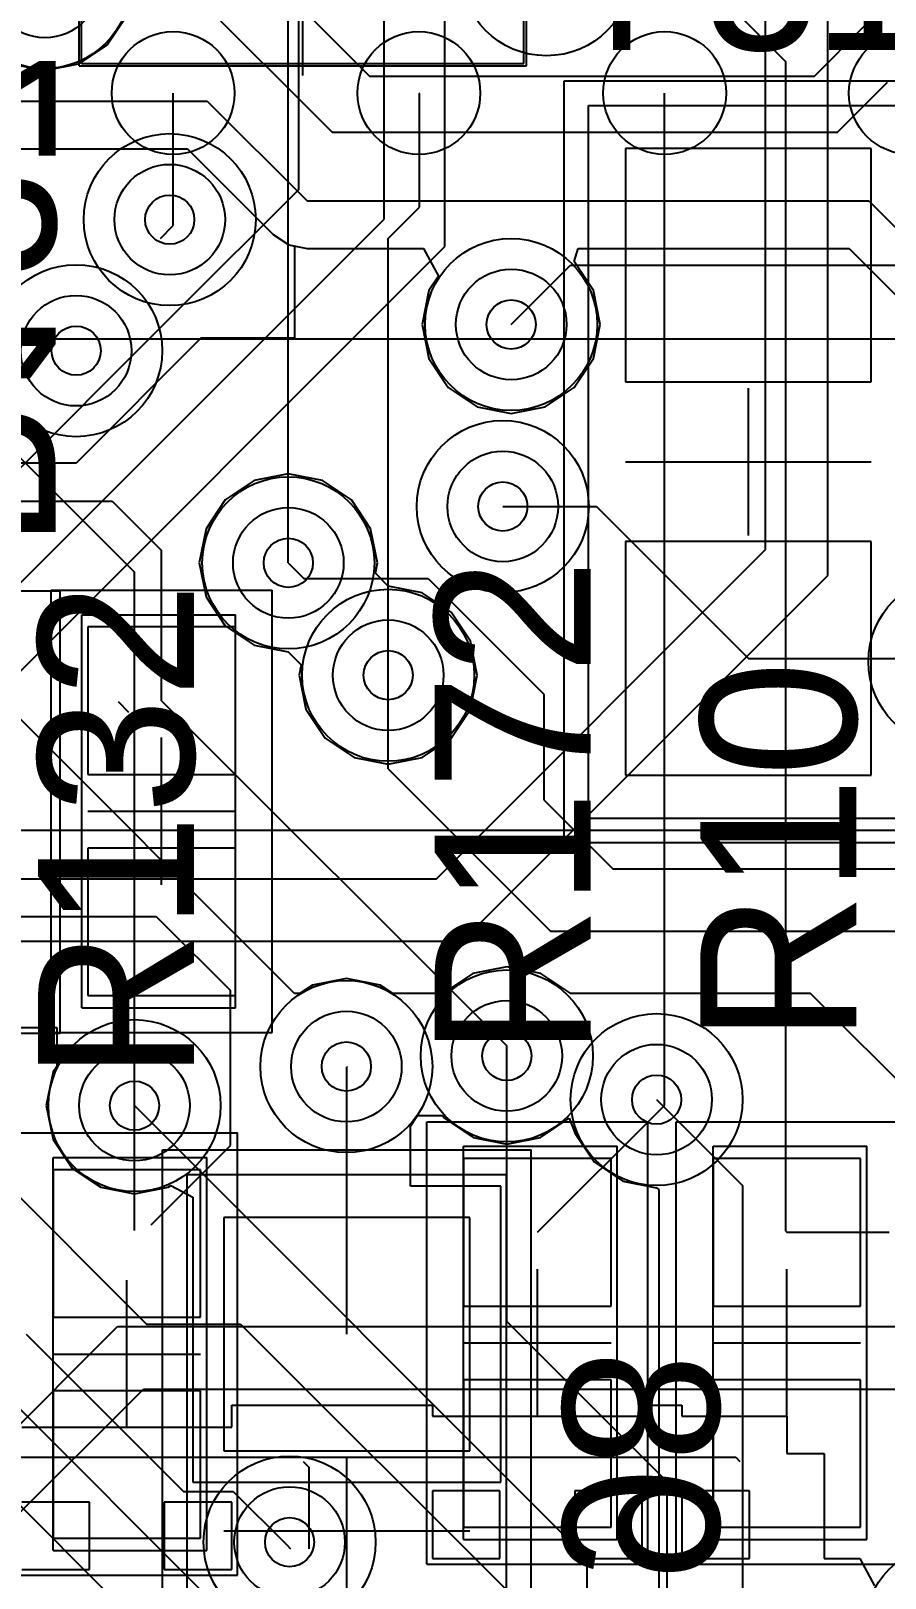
# Model space of a CAD drawing. Extents: x 28 to 300, y 18 to 330.
# Drawn here: x 185.7 to 189.18, y 133.23 to 139.52 of the extents above; entities that cross this region are included whole.
import ezdxf

# ---------------------------------------------------------------- set-up
doc = ezdxf.new("R2010")
doc.units = 0
for name, color, linetype in [('BOTTOMLAYER', 5, 'CONTINUOUS'), ('BOTTOMOVERLAY', 54, 'CONTINUOUS'), ('BOTTOMPASTE', 16, 'CONTINUOUS'), ('BOTTOMSOLDER', 6, 'CONTINUOUS'), ('DRILLDRAWING', 1, 'CONTINUOUS'), ('INTERNALPLANE1', 76, 'CONTINUOUS'), ('INTERNALPLANE6', 136, 'CONTINUOUS'), ('MECHANICAL14', 56, 'CONTINUOUS'), ('MECHANICAL15', 56, 'CONTINUOUS'), ('MECHANICAL16', 56, 'CONTINUOUS'), ('MIDLAYER1', 16, 'CONTINUOUS'), ('MIDLAYER3', 90, 'CONTINUOUS'), ('MULTILAYER', 9, 'CONTINUOUS'), ('TOPLAYER', 1, 'CONTINUOUS'), ('TOPOVERLAY', 2, 'CONTINUOUS'), ('TOPPASTE', 8, 'CONTINUOUS'), ('TOPSOLDER', 216, 'CONTINUOUS'), ('VIAHOLELAYER', 16, 'CONTINUOUS')]:
    doc.layers.add(name, color=color, linetype=linetype)

msp = doc.modelspace()

# ---------------------------------------------------------------- linework, layer by layer
at = {"layer": 'BOTTOMLAYER'}
for p, q in [((189.1204, 139.0446), (188.1204, 139.0446)), ((188.1204, 139.0446), (188.1204, 138.0946)), ((189.1204, 138.0946), (189.1204, 139.0446)), ((187.6552, 138.3284), (187.8964, 138.5696)), ((187.8964, 138.5696), (188.6204, 138.5696)), ((188.6204, 138.5696), (189.4158, 138.5696)), ((188.1204, 138.0946), (189.1204, 138.0946)), ((185.613, 137.6096), (186.0321, 137.6096)), ((186.0321, 137.6096), (186.2328, 137.4089)), ((187.621, 137.5876), (188.0024, 137.5876)), ((188.0024, 137.5876), (188.6204, 136.9696)), ((186.2328, 136.7972), (186.2328, 137.4089)), ((189.1204, 137.4446), (188.1204, 137.4446)), ((188.1204, 137.4446), (188.1204, 136.4946)), ((189.1204, 136.4946), (189.1204, 137.4446)), ((186.7484, 137.3581), (186.8119, 137.2946)), ((186.8119, 137.2946), (187.3179, 137.2946)), ((187.3179, 137.2946), (187.7898, 136.8227)), ((186.5328, 137.0972), (185.9328, 137.0972)), ((185.9328, 137.0972), (185.9328, 136.4972)), ((186.5328, 136.4972), (186.5328, 137.0972)), ((188.6204, 136.9696), (189.4458, 136.9696)), ((187.1548, 136.5199), (187.1548, 136.9009)), ((187.7898, 136.3929), (187.7898, 136.8227)), ((186.0554, 136.7938), (186.0982, 136.7511)), ((186.2328, 136.7972), (187.6374, 135.3926)), ((187.1548, 136.5199), (187.8152, 135.8595)), ((185.9328, 136.4972), (186.5328, 136.4972)), ((188.1204, 136.4946), (189.1204, 136.4946)), ((187.7898, 136.3929), (188.0692, 136.1135)), ((186.5328, 136.1972), (185.9328, 136.1972)), ((185.9328, 136.1972), (185.9328, 135.5972)), ((186.5328, 135.5972), (186.5328, 136.1972)), ((188.0692, 136.1135), (190.0758, 136.1135)), ((185.3696, 135.9188), (186.2112, 135.9188)), ((186.2112, 135.9188), (186.2328, 135.8972)), ((186.2328, 135.8972), (186.5125, 135.6175)), ((187.8152, 135.8595), (189.9488, 135.8595)), ((185.9328, 135.5972), (186.5328, 135.5972)), ((186.5125, 134.9876), (186.5125, 135.6175)), ((185.5792, 135.4668), (185.7966, 135.4668)), ((185.7966, 135.4668), (185.7966, 135.4668)), ((185.7966, 135.4668), (185.7966, 135.4668)), ((185.7966, 135.4668), (185.7966, 135.4668)), ((185.7966, 135.4668), (185.7966, 135.4668)), ((185.7966, 135.4668), (185.8058, 135.4668)), ((185.8058, 135.4668), (185.8058, 135.3089)), ((187.6374, 135.3515), (187.6374, 135.3926)), ((187.6374, 135.2753), (187.6374, 135.3515)), ((185.7908, 135.2865), (185.7635, 135.1492)), ((185.8058, 135.3089), (185.7908, 135.2865)), ((186.9846, 135.3083), (186.9866, 135.3064)), ((186.9866, 134.2188), (186.9866, 135.3064)), ((185.7635, 135.1492), (185.7908, 135.0119)), ((187.2456, 135.0653), (187.2747, 135.1088)), ((187.2456, 134.8208), (187.2456, 135.0653)), ((187.2747, 135.1088), (187.3763, 135.1088)), ((187.3763, 135.1088), (187.3836, 135.0977)), ((187.3836, 135.0977), (187.5001, 135.0199)), ((187.7748, 135.0199), (187.8912, 135.0977)), ((187.8912, 135.0977), (187.8912, 135.0977)), ((187.8912, 135.0977), (187.9154, 135.0364)), ((185.7908, 135.0119), (185.8686, 134.8954)), ((187.5001, 135.0199), (187.6374, 134.9926)), ((187.6374, 134.9926), (187.7748, 135.0199)), ((187.9154, 135.0364), (187.9154, 135.0364)), ((187.9154, 135.0364), (187.9154, 135.0364)), ((187.9154, 135.0364), (187.9932, 134.9199)), ((186.1896, 134.6647), (186.5125, 134.9876)), ((185.8686, 134.8954), (185.9851, 134.8176)), ((187.9932, 134.9199), (188.1097, 134.8421)), ((185.9851, 134.8176), (186.1224, 134.7903)), ((186.1224, 134.7903), (186.2597, 134.8176)), ((186.2597, 134.8176), (186.27, 134.8245)), ((186.27, 134.8245), (186.3596, 134.7766)), ((187.6136, 134.8208), (187.2456, 134.8208)), ((187.6136, 133.6168), (187.6136, 134.8208)), ((188.1097, 134.8421), (188.247, 134.8148)), ((188.247, 134.8148), (188.256, 134.8075)), ((188.256, 134.8075), (188.256, 129.2564)), ((186.3596, 134.7766), (186.3596, 133.6168)), ((187.4866, 134.6938), (186.4866, 134.6938)), ((186.4866, 134.6938), (186.4866, 133.7438)), ((187.4866, 133.7438), (187.4866, 134.6938)), ((185.6814, 134.2188), (186.3215, 133.5787)), ((186.4866, 133.7438), (187.4866, 133.7438)), ((186.3596, 133.6168), (187.6136, 133.6168)), ((186.3215, 133.5787), (186.5245, 133.5787)), ((186.5245, 133.5787), (186.7419, 133.3613)), ((186.7419, 133.3613), (186.7574, 133.3458))]:
    msp.add_line(p, q, dxfattribs=at)
for centre in [(185.7578, 139.7203), (186.2658, 138.7551), (187.6552, 138.3284), (185.8848, 138.2217), (187.621, 137.5876), (186.7484, 137.3581), (187.1548, 136.9009), (187.6374, 135.3515), (186.9846, 135.3083), (186.1224, 135.1492), (188.247, 135.1737), (186.7535, 133.3729)]:
    msp.add_circle(centre, 0.225, dxfattribs=at)
at = {"layer": 'BOTTOMOVERLAY'}
for p, q in [((188.1204, 137.7696), (189.1204, 137.7696)), ((186.4866, 133.4188), (187.4866, 133.4188))]:
    msp.add_line(p, q, dxfattribs=at)
at = {"layer": 'BOTTOMPASTE'}
for p, q in [((189.1204, 139.0446), (188.1204, 139.0446)), ((188.1204, 139.0446), (188.1204, 138.0946)), ((189.1204, 138.0946), (189.1204, 139.0446)), ((188.1204, 138.0946), (189.1204, 138.0946)), ((189.1204, 137.4446), (188.1204, 137.4446)), ((188.1204, 137.4446), (188.1204, 136.4946)), ((189.1204, 136.4946), (189.1204, 137.4446)), ((186.5328, 137.0972), (185.9328, 137.0972)), ((185.9328, 137.0972), (185.9328, 136.4972)), ((186.5328, 136.4972), (186.5328, 137.0972)), ((185.9328, 136.4972), (186.5328, 136.4972)), ((188.1204, 136.4946), (189.1204, 136.4946)), ((186.5328, 136.1972), (185.9328, 136.1972)), ((185.9328, 136.1972), (185.9328, 135.5972)), ((186.5328, 135.5972), (186.5328, 136.1972)), ((185.9328, 135.5972), (186.5328, 135.5972)), ((187.4866, 134.6938), (186.4866, 134.6938)), ((186.4866, 134.6938), (186.4866, 133.7438)), ((187.4866, 133.7438), (187.4866, 134.6938)), ((186.4866, 133.7438), (187.4866, 133.7438))]:
    msp.add_line(p, q, dxfattribs=at)
at = {"layer": 'BOTTOMSOLDER'}
for p, q in [((189.1204, 139.0446), (188.1204, 139.0446)), ((188.1204, 139.0446), (188.1204, 138.0946)), ((189.1204, 138.0946), (189.1204, 139.0446)), ((188.1204, 138.0946), (189.1204, 138.0946)), ((189.1204, 137.4446), (188.1204, 137.4446)), ((188.1204, 137.4446), (188.1204, 136.4946)), ((189.1204, 136.4946), (189.1204, 137.4446)), ((186.5328, 137.0972), (185.9328, 137.0972)), ((185.9328, 137.0972), (185.9328, 136.4972)), ((186.5328, 136.4972), (186.5328, 137.0972)), ((185.9328, 136.4972), (186.5328, 136.4972)), ((188.1204, 136.4946), (189.1204, 136.4946)), ((186.5328, 136.1972), (185.9328, 136.1972)), ((185.9328, 136.1972), (185.9328, 135.5972)), ((186.5328, 135.5972), (186.5328, 136.1972)), ((185.9328, 135.5972), (186.5328, 135.5972)), ((187.4866, 134.6938), (186.4866, 134.6938)), ((186.4866, 134.6938), (186.4866, 133.7438)), ((187.4866, 133.7438), (187.4866, 134.6938)), ((186.4866, 133.7438), (187.4866, 133.7438))]:
    msp.add_line(p, q, dxfattribs=at)
at = {"layer": 'DRILLDRAWING'}
for centre in [(186.2658, 138.7551), (187.6552, 138.3284), (185.8848, 138.2217), (187.621, 137.5876), (186.7484, 137.3581), (187.1548, 136.9009), (187.6374, 135.3515), (186.9846, 135.3083), (186.1224, 135.1492), (188.247, 135.1737), (186.7535, 133.3729)]:
    msp.add_circle(centre, 0.1, dxfattribs=at)
at = {"layer": 'INTERNALPLANE1'}
for centre in [(185.7578, 139.7203), (186.2658, 138.7551), (187.6552, 138.3284), (185.8848, 138.2217), (187.621, 137.5876), (186.7484, 137.3581), (189.4586, 136.9568), (187.1548, 136.9009), (187.6374, 135.3515), (186.9846, 135.3083), (188.247, 135.1737), (186.1224, 135.1492), (186.7535, 133.3729), (189.4408, 133.0147)]:
    msp.add_circle(centre, 0.35, dxfattribs=at)
at = {"layer": 'INTERNALPLANE6'}
for centre in [(187.7988, 139.772), (186.2658, 138.7551), (185.8848, 138.2217), (187.621, 137.5876), (186.7484, 137.3581), (189.4586, 136.9568), (187.1548, 136.9009), (187.6374, 135.3515), (188.247, 135.1737), (186.1224, 135.1492), (186.7535, 133.3729), (189.4408, 133.0147)]:
    msp.add_circle(centre, 0.35, dxfattribs=at)
at = {"layer": 'MECHANICAL14'}
for p, q in [((185.9072, 139.391), (185.9072, 140.291)), ((187.7072, 139.391), (187.7072, 140.291)), ((185.9072, 139.391), (187.7072, 139.391)), ((187.9704, 139.2196), (189.2704, 139.2196)), ((187.9704, 136.3196), (187.9704, 139.2196)), ((167.2796, 138.2702), (190.2796, 138.2702)), ((185.9078, 137.1472), (186.5328, 137.1472)), ((185.9078, 135.5472), (185.9078, 137.1472)), ((186.5328, 135.5472), (186.5328, 137.1472)), ((187.9704, 136.3196), (189.2704, 136.3196)), ((185.9078, 135.5472), (186.5328, 135.5472)), ((185.7913, 134.9383), (186.4163, 134.9383)), ((185.7913, 133.3383), (185.7913, 134.9383)), ((186.4163, 133.3383), (186.4163, 134.9383)), ((187.4618, 134.9836), (188.0868, 134.9836)), ((187.4618, 133.3836), (187.4618, 134.9836)), ((188.0868, 133.3836), (188.0868, 134.9836)), ((188.477, 134.9836), (189.102, 134.9836)), ((188.477, 133.3836), (188.477, 134.9836)), ((189.102, 133.3836), (189.102, 134.9836)), ((186.3366, 131.9688), (186.3366, 134.8688)), ((186.3366, 134.8688), (187.6366, 134.8688)), ((187.6366, 131.9688), (187.6366, 134.8688)), ((187.4618, 133.3836), (188.0868, 133.3836)), ((188.477, 133.3836), (189.102, 133.3836)), ((185.7913, 133.3383), (186.4163, 133.3383))]:
    msp.add_line(p, q, dxfattribs=at)
at = {"layer": 'MECHANICAL15'}
for p, q in [((187.8704, 136.2196), (187.8704, 139.3196)), ((187.8704, 139.3196), (189.3704, 139.3196)), ((188.6204, 137.4696), (188.6204, 138.0696)), ((188.3204, 137.7696), (188.9204, 137.7696)), ((165.2796, 136.2702), (192.2796, 136.2702)), ((187.8704, 136.2196), (189.3704, 136.2196)), ((188.327, 135.0836), (189.2269, 135.0836)), ((188.327, 133.2836), (188.327, 135.0836)), ((185.6413, 135.0383), (186.5413, 135.0383)), ((186.5413, 133.2383), (186.5413, 135.0383)), ((186.2366, 134.9688), (187.7366, 134.9688)), ((186.2366, 131.8688), (186.2366, 134.9688)), ((187.7366, 131.8688), (187.7366, 134.9688)), ((186.0913, 133.8383), (186.0913, 134.4383)), ((188.777, 133.8836), (188.777, 134.4836)), ((188.477, 134.1836), (189.0769, 134.1836)), ((185.7913, 134.1383), (186.3913, 134.1383)), ((186.9866, 133.1188), (186.9866, 133.7188)), ((186.6866, 133.4188), (187.2866, 133.4188)), ((185.6413, 133.2383), (186.5413, 133.2383)), ((188.327, 133.2836), (189.2269, 133.2836))]:
    msp.add_line(p, q, dxfattribs=at)
at = {"layer": 'MECHANICAL16'}
for p, q in [((185.8972, 139.381), (185.8972, 140.301)), ((186.8072, 139.341), (186.8072, 140.341)), ((187.7172, 139.381), (187.7172, 140.301)), ((185.8972, 139.381), (187.7172, 139.381)), ((184.9196, 137.2438), (185.8196, 137.2438)), ((185.7828, 137.2472), (186.6828, 137.2472)), ((185.7828, 135.4472), (185.7828, 137.2472)), ((185.8196, 135.4438), (185.8196, 137.2438)), ((186.6828, 135.4472), (186.6828, 137.2472)), ((186.2328, 136.0472), (186.2328, 136.6472)), ((185.9328, 136.3472), (186.5328, 136.3472)), ((184.9196, 135.4438), (185.8196, 135.4438)), ((185.7828, 135.4472), (186.6828, 135.4472)), ((187.3118, 135.0836), (188.2118, 135.0836)), ((187.3118, 133.2836), (187.3118, 135.0836)), ((188.2118, 133.2836), (188.2118, 135.0836)), ((187.7618, 133.8836), (187.7618, 134.4836)), ((187.4618, 134.1836), (188.0618, 134.1836)), ((187.3118, 133.2836), (188.2118, 133.2836))]:
    msp.add_line(p, q, dxfattribs=at)
at = {"layer": 'MIDLAYER1'}
for p, q in [((187.1384, 138.7576), (187.1384, 143.4296)), ((187.3859, 138.6459), (187.3859, 142.5041)), ((188.9441, 137.3069), (188.9441, 140.8746)), ((188.6901, 137.4121), (188.6901, 140.8365)), ((186.7898, 140.4039), (186.7898, 138.877)), ((186.0116, 139.4665), (186.0894, 139.583)), ((185.8952, 139.3887), (186.0116, 139.4665)), ((185.6205, 139.3887), (185.7578, 139.3614)), ((185.7578, 139.3614), (185.8952, 139.3887)), ((186.7898, 138.877), (186.2898, 138.377)), ((185.3588, 136.978), (187.1384, 138.7576)), ((186.2279, 138.6789), (186.2796, 138.7306)), ((185.464, 136.724), (187.3859, 138.6459)), ((186.2898, 138.377), (185.3758, 137.463)), ((187.3507, 136.0727), (188.6901, 137.4121)), ((187.4559, 135.8187), (188.9441, 137.3069)), ((171.8867, 136.0727), (187.3507, 136.0727)), ((171.9919, 135.8187), (187.4559, 135.8187)), ((185.4926, 133.6887), (186.0538, 134.2499)), ((186.0538, 134.2499), (190.0029, 134.2499)), ((185.5978, 133.4347), (186.159, 133.9959)), ((186.159, 133.9959), (190.1081, 133.9959))]:
    msp.add_line(p, q, dxfattribs=at)
for centre in [(185.7578, 139.7203), (186.2658, 138.7551), (187.6552, 138.3284), (185.8848, 138.2217), (187.621, 137.5876), (186.7484, 137.3581), (187.1548, 136.9009), (187.6374, 135.3515), (186.9846, 135.3083), (186.1224, 135.1492), (188.247, 135.1737), (186.7535, 133.3729)]:
    msp.add_circle(centre, 0.225, dxfattribs=at)
at = {"layer": 'MIDLAYER3'}
for p, q in [((186.0378, 140.3801), (187.0786, 139.3393)), ((185.9102, 140.1267), (186.9262, 139.1107)), ((188.8889, 139.3393), (189.0921, 139.5425)), ((187.0786, 139.3393), (188.8889, 139.3393)), ((188.9836, 139.1107), (189.1868, 139.3139)), ((185.5292, 139.2377), (186.4182, 139.2377)), ((186.4182, 139.2377), (186.8246, 138.8313)), ((186.9262, 139.1107), (188.9836, 139.1107)), ((185.5292, 139.0435), (186.3378, 139.0435)), ((185.5292, 139.0435), (186.3378, 139.0435)), ((186.3378, 139.0435), (186.6873, 138.694)), ((186.3378, 139.0435), (186.6873, 138.694)), ((186.8246, 138.8313), (189.1106, 138.8313)), ((189.1106, 138.8313), (189.5678, 138.3741)), ((186.6873, 138.694), (186.7503, 138.6519)), ((186.6873, 138.694), (186.7503, 138.6519)), ((186.7503, 138.6519), (186.8246, 138.6371)), ((186.7503, 138.6519), (186.7738, 138.6472)), ((186.7738, 138.6472), (186.7738, 138.2725)), ((186.8246, 138.6371), (187.2991, 138.6371)), ((187.2991, 138.6371), (187.3589, 138.5251)), ((187.9116, 138.5848), (187.9274, 138.6371)), ((187.9902, 138.4671), (187.9116, 138.5848)), ((187.9274, 138.6371), (189.0302, 138.6371)), ((189.0302, 138.6371), (189.4305, 138.2368)), ((187.3589, 138.5251), (187.3202, 138.4671)), ((187.3202, 138.4671), (187.2926, 138.3284)), ((188.0178, 138.3284), (187.9902, 138.4671)), ((186.3928, 138.2725), (185.8848, 137.7645)), ((186.7738, 138.2725), (186.3928, 138.2725)), ((187.2926, 138.3284), (187.3202, 138.1897)), ((187.9902, 138.1897), (188.0178, 138.3284)), ((187.3202, 138.1897), (187.3988, 138.072)), ((187.9116, 138.072), (187.9902, 138.1897)), ((187.3988, 138.072), (187.5165, 137.9934)), ((187.7939, 137.9934), (187.9116, 138.072)), ((187.5165, 137.9934), (187.6552, 137.9658)), ((187.6552, 137.9658), (187.7939, 137.9934)), ((185.8848, 137.7645), (185.0819, 137.7645)), ((186.7484, 137.7207), (186.6097, 137.6931)), ((186.8872, 137.6931), (186.7484, 137.7207)), ((186.6097, 137.6931), (186.492, 137.6145)), ((187.0048, 137.6145), (186.8872, 137.6931)), ((186.492, 137.6145), (186.4135, 137.4969)), ((187.0834, 137.4969), (187.0048, 137.6145)), ((186.4135, 137.4969), (186.3859, 137.3581)), ((187.111, 137.3581), (187.0834, 137.4969)), ((186.3859, 137.3581), (186.4135, 137.2194)), ((187.1026, 137.3158), (187.111, 137.3581)), ((187.1548, 137.2635), (187.1026, 137.3158)), ((187.2936, 137.2359), (187.1548, 137.2635)), ((186.7738, 135.6055), (185.1632, 137.2161)), ((186.4135, 137.2194), (186.492, 137.1017)), ((187.4112, 137.1573), (187.2936, 137.2359)), ((187.4898, 137.0397), (187.4112, 137.1573)), ((186.492, 137.1017), (186.6097, 137.0232)), ((186.6097, 137.0232), (186.7484, 136.9956)), ((187.5174, 136.9009), (187.4898, 137.0397)), ((186.7484, 136.9956), (186.8007, 136.9433)), ((186.8007, 136.9433), (186.7923, 136.9009)), ((186.7923, 136.9009), (186.8199, 136.7622)), ((187.4898, 136.7622), (187.5174, 136.9009)), ((186.8199, 136.7622), (186.8984, 136.6445)), ((187.4112, 136.6445), (187.4898, 136.7622)), ((186.8984, 136.6445), (187.0161, 136.566)), ((187.2936, 136.566), (187.4112, 136.6445)), ((187.0161, 136.566), (187.1548, 136.5384)), ((187.1548, 136.5384), (187.2936, 136.566)), ((187.6374, 135.7141), (187.4987, 135.6865)), ((187.7762, 135.6865), (187.6374, 135.7141)), ((186.8473, 135.6399), (186.7958, 135.6055)), ((186.9846, 135.6672), (186.8473, 135.6399)), ((187.122, 135.6399), (186.9846, 135.6672)), ((187.1735, 135.6055), (187.122, 135.6399)), ((187.4987, 135.6865), (187.381, 135.6079)), ((187.8938, 135.6079), (187.7762, 135.6865)), ((186.7958, 135.6055), (186.7738, 135.6055)), ((187.3795, 135.6055), (187.1735, 135.6055)), ((187.381, 135.6079), (187.3795, 135.6055)), ((187.8954, 135.6055), (187.8938, 135.6079)), ((188.8735, 135.6055), (187.8954, 135.6055)), ((189.771, 134.708), (188.8735, 135.6055)), ((187.6374, 134.2712), (187.6374, 135.2753)), ((185.2168, 135.2144), (186.171, 134.2602)), ((186.1224, 135.1492), (187.9649, 133.3067)), ((188.247, 135.1737), (188.5975, 134.8232)), ((188.5975, 115.2652), (188.5975, 134.8232)), ((184.3952, 134.7837), (187.042, 132.1369)), ((184.8028, 134.767), (187.3566, 132.2132)), ((186.171, 134.2602), (186.5542, 134.2602)), ((186.5542, 134.2602), (187.6781, 133.1363)), ((187.6374, 134.2712), (188.2902, 133.6184)), ((188.2902, 115.8113), (188.2902, 133.6184)), ((187.9649, 115.9686), (187.9649, 133.3067))]:
    msp.add_line(p, q, dxfattribs=at)
for centre in [(185.7578, 139.7203), (186.2658, 138.7551), (187.6552, 138.3284), (185.8848, 138.2217), (187.621, 137.5876), (186.7484, 137.3581), (187.1548, 136.9009), (187.6374, 135.3515), (186.9846, 135.3083), (186.1224, 135.1492), (188.247, 135.1737), (186.7535, 133.3729)]:
    msp.add_circle(centre, 0.225, dxfattribs=at)
at = {"layer": 'MULTILAYER'}
for centre in [(185.7578, 139.7203), (186.2658, 138.7551), (187.6552, 138.3284), (185.8848, 138.2217), (187.621, 137.5876), (186.7484, 137.3581), (187.1548, 136.9009), (187.6374, 135.3515), (186.9846, 135.3083), (186.1224, 135.1492), (188.247, 135.1737), (186.7535, 133.3729)]:
    msp.add_circle(centre, 0.225, dxfattribs=at)
at = {"layer": 'TOPLAYER'}
for p, q in [((188.2796, 139.8909), (188.7728, 139.3977)), ((186.7484, 139.1361), (186.7484, 139.8014)), ((188.7728, 135.7325), (188.7728, 139.3977)), ((186.2796, 138.7551), (186.2796, 139.2702)), ((187.2796, 139.2702), (187.2818, 139.268)), ((187.2818, 138.8059), (187.2818, 139.268)), ((188.2796, 136.5199), (188.2796, 139.2702)), ((186.7484, 137.3581), (186.7484, 139.1361)), ((186.7484, 139.0345), (186.7484, 139.1361)), ((187.1548, 138.6789), (187.2818, 138.8059)), ((186.2796, 138.7306), (186.2796, 138.7551)), ((187.1548, 137.9677), (187.1548, 138.6789)), ((185.2796, 138.1628), (186.1224, 137.32)), ((187.1548, 136.9009), (187.1548, 137.9677)), ((187.1548, 137.7137), (187.1548, 137.9677)), ((186.1224, 135.1492), (186.1224, 137.32)), ((188.2796, 136.1389), (188.2796, 136.5199)), ((188.2796, 136.3366), (188.2796, 136.5199)), ((188.2796, 135.9962), (188.2796, 136.1389)), ((188.2796, 135.1737), (188.2796, 136.1389)), ((188.7728, 134.6378), (188.7728, 135.7325)), ((188.7728, 135.6589), (188.7728, 135.7325)), ((186.1224, 134.6412), (186.1224, 135.1492)), ((187.7618, 134.6336), (188.2745, 135.1463)), ((188.2745, 135.1463), (188.2796, 135.1514)), ((188.2796, 135.1514), (188.2796, 135.1737)), ((188.0618, 134.9336), (187.4618, 134.9336)), ((187.4618, 134.9336), (187.4618, 134.3336)), ((188.0618, 134.3336), (188.0618, 134.9336)), ((189.0769, 134.9336), (188.477, 134.9336)), ((188.477, 134.9336), (188.477, 134.3336)), ((189.0769, 134.3336), (189.0769, 134.9336)), ((186.3913, 134.8883), (185.7913, 134.8883)), ((185.7913, 134.8883), (185.7913, 134.2883)), ((186.3913, 134.2883), (186.3913, 134.8883)), ((188.7728, 134.6378), (188.777, 134.6336)), ((188.777, 134.6336), (189.1935, 134.6336)), ((187.4618, 134.3336), (188.0618, 134.3336)), ((188.477, 134.3336), (189.0769, 134.3336)), ((185.7913, 134.2883), (186.3913, 134.2883)), ((186.3913, 133.9883), (185.7913, 133.9883)), ((185.7913, 133.9883), (185.7913, 133.3883)), ((186.3913, 133.3883), (186.3913, 133.9883)), ((188.0618, 134.0336), (187.4618, 134.0336)), ((187.4618, 134.0336), (187.4618, 133.4336)), ((188.0618, 133.4336), (188.0618, 134.0336)), ((189.0769, 134.0336), (188.477, 134.0336)), ((188.477, 134.0336), (188.477, 133.4336)), ((189.0769, 133.4336), (189.0769, 134.0336)), ((186.5183, 133.8407), (186.5183, 133.93)), ((186.5183, 133.93), (187.3348, 133.93)), ((187.3348, 133.93), (187.3348, 133.886)), ((188.1888, 133.886), (188.1888, 133.93)), ((188.1888, 133.93), (188.35, 133.93)), ((188.35, 133.93), (188.35, 133.886)), ((187.3348, 133.886), (188.1888, 133.886)), ((188.35, 133.886), (188.7772, 133.886)), ((188.7772, 133.886), (188.7772, 133.7339)), ((185.6643, 133.8407), (186.5183, 133.8407)), ((185.327, 133.7188), (186.0913, 133.7188)), ((186.0913, 133.7188), (187.7618, 133.7188)), ((186.8082, 133.7014), (186.8336, 133.676)), ((186.8336, 133.3729), (186.8336, 133.676)), ((187.7618, 133.7188), (188.5688, 133.7188)), ((188.5688, 133.7188), (188.5862, 133.7014)), ((188.7772, 133.7339), (188.9294, 133.7339)), ((188.9294, 133.7339), (188.9294, 133.3066)), ((187.6094, 133.5812), (187.3348, 133.5812)), ((187.3348, 133.5812), (187.3348, 133.3066)), ((187.6094, 133.3066), (187.6094, 133.5812)), ((188.1888, 133.5812), (187.9142, 133.5812)), ((187.9142, 133.5812), (187.9142, 133.3066)), ((188.1888, 133.3066), (188.1888, 133.5812)), ((188.6246, 133.5812), (188.35, 133.5812)), ((188.35, 133.5812), (188.35, 133.3066)), ((188.6246, 133.3066), (188.6246, 133.5812)), ((185.9389, 133.5359), (185.6643, 133.5359)), ((185.9389, 133.2613), (185.9389, 133.5359)), ((186.5183, 133.5359), (186.2437, 133.5359)), ((186.2437, 133.5359), (186.2437, 133.2613)), ((186.5183, 133.2613), (186.5183, 133.5359)), ((187.4618, 133.4336), (188.0618, 133.4336)), ((188.477, 133.4336), (189.0769, 133.4336)), ((185.7913, 133.3883), (186.3913, 133.3883)), ((186.8336, 133.3458), (186.8336, 133.3729)), ((187.3348, 133.3066), (187.6094, 133.3066)), ((187.9142, 133.3066), (188.1888, 133.3066)), ((188.35, 133.3066), (188.6246, 133.3066)), ((188.9294, 133.3066), (189.0735, 133.3066)), ((189.0735, 133.3066), (189.1334, 133.1946)), ((185.6643, 133.2613), (185.9389, 133.2613)), ((186.2437, 133.2613), (186.5183, 133.2613))]:
    msp.add_line(p, q, dxfattribs=at)
for centre, radius in [((185.7578, 139.7203), 0.225), ((186.2796, 139.2702), 0.25), ((187.2796, 139.2702), 0.25), ((188.2796, 139.2702), 0.25), ((189.2796, 139.2702), 0.25), ((186.2658, 138.7551), 0.225), ((187.6552, 138.3284), 0.225), ((185.8848, 138.2217), 0.225), ((187.621, 137.5876), 0.225), ((186.7484, 137.3581), 0.225), ((187.1548, 136.9009), 0.225), ((187.6374, 135.3515), 0.225), ((186.9846, 135.3083), 0.225), ((186.1224, 135.1492), 0.225), ((188.247, 135.1737), 0.225), ((186.7535, 133.3729), 0.225)]:
    msp.add_circle(centre, radius, dxfattribs=at)
at = {"layer": 'TOPOVERLAY'}
msp.add_line((167.2796, 138.2702), (190.2796, 138.2702), dxfattribs=at)
at = {"layer": 'TOPPASTE'}
for p, q in [((188.0618, 134.9336), (187.4618, 134.9336)), ((187.4618, 134.9336), (187.4618, 134.3336)), ((188.0618, 134.3336), (188.0618, 134.9336)), ((189.0769, 134.9336), (188.477, 134.9336)), ((188.477, 134.9336), (188.477, 134.3336)), ((189.0769, 134.3336), (189.0769, 134.9336)), ((186.3913, 134.8883), (185.7913, 134.8883)), ((185.7913, 134.8883), (185.7913, 134.2883)), ((186.3913, 134.2883), (186.3913, 134.8883)), ((187.4618, 134.3336), (188.0618, 134.3336)), ((188.477, 134.3336), (189.0769, 134.3336)), ((185.7913, 134.2883), (186.3913, 134.2883)), ((186.3913, 133.9883), (185.7913, 133.9883)), ((185.7913, 133.9883), (185.7913, 133.3883)), ((186.3913, 133.3883), (186.3913, 133.9883)), ((188.0618, 134.0336), (187.4618, 134.0336)), ((187.4618, 134.0336), (187.4618, 133.4336)), ((188.0618, 133.4336), (188.0618, 134.0336)), ((189.0769, 134.0336), (188.477, 134.0336)), ((188.477, 134.0336), (188.477, 133.4336)), ((189.0769, 133.4336), (189.0769, 134.0336)), ((187.4618, 133.4336), (188.0618, 133.4336)), ((188.477, 133.4336), (189.0769, 133.4336)), ((185.7913, 133.3883), (186.3913, 133.3883))]:
    msp.add_line(p, q, dxfattribs=at)
for centre in [(186.2796, 139.2702), (187.2796, 139.2702), (188.2796, 139.2702), (189.2796, 139.2702)]:
    msp.add_circle(centre, 0.25, dxfattribs=at)
at = {"layer": 'TOPSOLDER'}
for p, q in [((188.0618, 134.9336), (187.4618, 134.9336)), ((187.4618, 134.9336), (187.4618, 134.3336)), ((188.0618, 134.3336), (188.0618, 134.9336)), ((189.0769, 134.9336), (188.477, 134.9336)), ((188.477, 134.9336), (188.477, 134.3336)), ((189.0769, 134.3336), (189.0769, 134.9336)), ((186.3913, 134.8883), (185.7913, 134.8883)), ((185.7913, 134.8883), (185.7913, 134.2883)), ((186.3913, 134.2883), (186.3913, 134.8883)), ((187.4618, 134.3336), (188.0618, 134.3336)), ((188.477, 134.3336), (189.0769, 134.3336)), ((185.7913, 134.2883), (186.3913, 134.2883)), ((186.3913, 133.9883), (185.7913, 133.9883)), ((185.7913, 133.9883), (185.7913, 133.3883)), ((186.3913, 133.3883), (186.3913, 133.9883)), ((188.0618, 134.0336), (187.4618, 134.0336)), ((187.4618, 134.0336), (187.4618, 133.4336)), ((188.0618, 133.4336), (188.0618, 134.0336)), ((189.0769, 134.0336), (188.477, 134.0336)), ((188.477, 134.0336), (188.477, 133.4336)), ((189.0769, 133.4336), (189.0769, 134.0336)), ((187.4618, 133.4336), (188.0618, 133.4336)), ((188.477, 133.4336), (189.0769, 133.4336)), ((185.7913, 133.3883), (186.3913, 133.3883))]:
    msp.add_line(p, q, dxfattribs=at)
for centre in [(186.2796, 139.2702), (187.2796, 139.2702), (188.2796, 139.2702), (189.2796, 139.2702)]:
    msp.add_circle(centre, 0.25, dxfattribs=at)
at = {"layer": 'VIAHOLELAYER'}
for centre in [(186.2658, 138.7551), (187.6552, 138.3284), (185.8848, 138.2217), (187.621, 137.5876), (186.7484, 137.3581), (187.1548, 136.9009), (187.6374, 135.3515), (186.9846, 135.3083), (186.1224, 135.1492), (188.247, 135.1737), (186.7535, 133.3729)]:
    msp.add_circle(centre, 0.1, dxfattribs=at)

# ---------------------------------------------------------------- texts
at = {"layer": 'BOTTOMOVERLAY', "text_generation_flag": 2}
msp.add_text('C134', height=0.635, dxfattribs=at).set_placement((189.992, 139.446))
for s, p in [('R127', (185.166, 137.414)), ('C298', (187.866, 132.1257))]:
    msp.add_text(s, height=0.635, rotation=270, dxfattribs=at).set_placement(p)
at = {"layer": 'TOPOVERLAY'}
for s, p in [('R172', (187.9792, 135.3464)), ('R132', (186.3649, 135.2499)), ('R10', (189.0598, 135.4023))]:
    msp.add_text(s, height=0.635, rotation=90, dxfattribs=at).set_placement(p)

doc.saveas('drawing.dxf')
